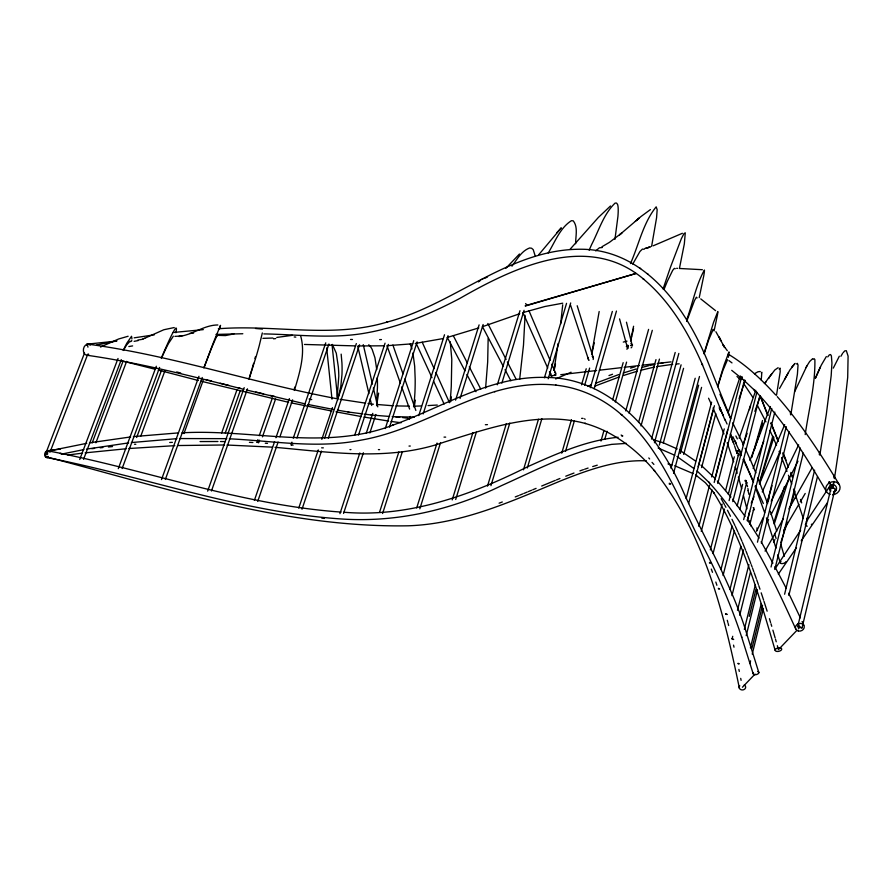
<?xml version="1.0" encoding="UTF-8"?>
<svg xmlns="http://www.w3.org/2000/svg" width="893" height="893" viewBox="0 0 893 893"><rect width="100%" height="100%" fill="white"/><g stroke="black" fill="none" stroke-linecap="round" stroke-linejoin="round"><path stroke-width="1.34" d="M60.333 449.112L46.938 450.798L46.827 452.383M525.062 315.285L523.499 345.033L519.659 379.369M830.736 487.723L833.035 487.678L835.078 488.739L802.014 627.924L797.695 626.629L831.037 488.058M409.016 446.065L410.289 446.042M575.65 243.722C575.516 236.31 578.273 227.045 573.228 220.828L571.42 220.694C560.023 227.894 555.078 241.869 548.235 252.942M833.928 477.744L834.14 475.299M413.917 407.041L414.91 392.887A143.438 51.615 -76.1 0 0 415.178 379.067L414.676 366.23L412.934 352.925M376.6 402.631L377.449 387.517A107.964 54.384 -78.3 0 0 377.304 377.672M562.702 304.792L560.67 324.036M485.602 388.12L487.678 361.978L488.158 338.469M790.405 414.218L790.629 411.963M819.327 454.693L819.573 452.182M829.251 482.432L832.901 488.203L833.415 482.979M131.952 338.86L131.539 336.281L126.906 343.079A48.512 8.193 -71.2 0 0 124.73 347.288L123.256 350.38M47.485 456.848L47.809 457.562L47.898 456.267M378.632 393.11L376.578 405.679M558.103 343.481L553.995 370.338M761.238 380.016L761.852 372.269L761.271 372.861M614.942 239.38L617.911 216.586A91.153 9.064 -75.7 0 0 617.51 204.33L616.505 203.046L615.076 203.102C603.545 214.175 598.846 230.595 591.635 244.537A415.781 38.979 -74.6 0 0 589.157 250.219M414.408 406.014L415.334 400.131M728.409 357.267L729.012 351.887L724.212 364.668A100.407 7.367 -76.4 0 0 721.511 373.33L717.604 386.702M829.162 481.986L832.901 488.203L833.995 481.372M834.43 478.637L842.322 425.548L847.703 377.348L848.093 356.14L846.33 350.715L844.778 350.871L843.438 352.333M131.606 341.171L131.74 340.367M291.352 445.138L291.911 442.147M599.17 311.512L591.579 354.365M819.852 454.95L826.304 414.43L831.171 375.786L831.941 363.083L831.383 355.872L830.546 354.554L829.34 354.878L827.722 356.91M776.519 395.253L780.203 371.756L780.069 368.128L779.12 369.021M805.207 434.578C808.779 409.72 815.365 384.827 814.874 359.622L814.249 358.774L813.311 359.254M737.183 453.722L738.723 453.644L728.32 494.175M790.785 414.944L797.416 374.167L798.029 365.07L797.337 363.351L796.612 363.998M337.13 397.418L338.804 376.076A124.06 111.647 84.4 0 0 338.347 366.978L336.281 353.181L332.341 344.408M651.633 246.267L656.567 217.814L657.159 209.699L656.176 206.841C643.206 222.77 638.774 244.849 630.48 263.58M175.91 332.754C179.727 314.057 161.767 357.1 161.756 357.1M633.583 326.246L630.592 340.88M554.151 370.428L555.491 363.853M262.33 332.944L259.283 345.502A114.371 12.067 -69.3 0 1 256.313 356.073L248.98 379.246M679.394 268.603L684.317 243.99L685.288 232.805L683.893 233.72L681.348 238.699L670.9 266.047A316.892 15.962 -75.1 0 0 663.086 288.986M217.01 336.226L217.178 335.098L212.143 346.607A99.101 2.891 -70.4 0 0 209.453 353.438L204.229 367.045M594.247 342.867L591.691 354.432M699.219 297.648L703.751 275.87A51.046 2.154 -75.6 0 0 704.41 270.043C696.239 284.342 692.477 303.91 686.594 320.163M714.099 330.901L717.459 314.883A30.663 1.206 -75.8 0 0 717.827 311.557L713.552 322.395L704.142 353.137M630.983 339.697L631.831 336.058M632.121 334.808L633.572 328.546M784.612 594.225L814.617 470.153M788.843 595.408L817.463 476.661M750.41 647.849L761.305 603.534M771.05 567.01L800.251 448.074M751.973 648.296L762.522 605.309M749.919 663.532L750.578 660.842M752.23 654.122L763.415 608.434M774.789 569.5L803.254 453.186M744.338 629.353L755.311 585.038M749.249 616.382L755.902 589.514M746.202 635.637L757.476 589.96M737.473 610.287L748.881 564.599M732.059 638.975L732.729 636.285M757.454 542.196L786.253 426.608M739.717 615.244L750.433 572.223M761.394 543.279L789.111 431.654M731.959 595.631L743.456 549.876M749.886 524.314L753.938 508.162M743.668 519.637L771.764 408.425M730.005 589.313L740.855 546.27M747.296 520.719L749.662 511.309M747.463 520.675L774.823 412.075M721.053 569.165L732.026 526.066M737.16 505.873L742.652 484.319M723.051 575.505L734.336 531.034M739.817 509.479L746.66 482.521M713.06 553.571L724.502 509.032M729.112 500.616L756.907 392.161M732.785 501.62L759.843 395.778M710.326 549.921L722.136 504.054M725.607 490.558L734.292 456.825M294.244 389.181L294.79 387.082M701.273 531.38L712.045 489.944M714.824 479.251L727.683 429.801M714.188 482.477L741.737 376.5M717.749 483.437L744.539 380.083M698.828 526.401L709.622 484.988M711.71 476.974L724.245 428.886M698.147 466.659L713.072 410.077M688.603 503.574L714.4 405.735M701.597 467.597L715.784 413.671M686.103 498.584L711.598 402.14M683.681 454.403L701.574 387.372M671.011 468.278L695.2 378.252M673.556 473.29L699.487 376.489M680.343 453.499L698.627 385.173M659.335 445.082L681.091 364.824M663.265 443.151L683.569 368.318M651.488 439.099L675.197 352.478M654.446 442.761L678.836 353.416M640.984 425.95L659.458 359.098M737.931 450.641L737.026 453.231L737.741 450.619M638.573 422.434L655.975 359.622M253.634 363.328L252.217 368.318M625.77 410.914L648.597 329.383M629.141 413.247L652.303 330.321M600.978 441.064L603.981 430.437M612.643 399.863L623.169 362.647M626.942 349.353L628.069 345.368M604.807 439.233L607.061 431.252M615.322 402.006L626.585 362.111M737.026 453.231L737.629 451.099M751.861 457.406L762.488 420.514M759.396 482.544L772.836 436.052M594.169 388.712L616.46 311.065M767.288 502.156L772.032 485.658M590.385 387.707L612.341 311.445M561.742 453.197L571.453 419.688M581.544 384.85L586.21 368.764M565.537 451.4L574.333 420.983M584.658 385.274L589.637 368.083M773.874 522.729L784.422 486.674M251.904 369.356L249.337 377.817M523.477 469.83L538.457 419.241M527.305 467.999L541.861 418.717M749.406 409.697L750.555 405.824M544.417 377.806L566.553 303.33M548.202 378.811L570.683 302.95M790.729 505.538L795.049 491.15M338.146 397.709L340.813 386.468L341.963 374.502A114.951 102.896 83.6 0 0 341.941 363.004L341.159 354.13M487.489 486.138L506.364 423.561M490.949 485.658L509.791 423.048M717.872 386.368L720.908 376.545A98.844 7.278 -76.4 0 1 722.962 370.294L727.561 359.611M501.866 383.142L524.068 310.329M219.589 328.814L220.526 325.342L214.153 340.746A107.484 3.103 -70.4 0 0 210.38 350.569L203.883 367.905M455.698 499.466L476.337 432.201M497.323 384.794L519.972 310.708M452.204 499.913L472.877 432.692M767.824 502.279L769.431 497.033M455.575 400.142L479.106 324.896M460.062 398.49L483.135 324.516M416.696 507.95L437.045 443.051M419.822 508.843L440.562 442.582M704.119 353.985L706.196 347.41A142.902 5.559 -75.6 0 1 708.93 339.206L713.206 329.394A53 2.087 -75.7 0 1 713.25 330.477M774.231 524.068L789.222 477.632M423.159 413.939L448.04 335.679M762.644 423.204L755.947 444.803A209.944 11.073 -75.2 0 0 754.54 449.447M382.606 513.497L402.386 451.601M418.75 415.613L444.513 334.752M780.783 542.665L787.414 522.193M379.492 512.403L398.858 451.925M409.385 419.063L410.222 416.428M389.527 427.167L417.109 341.885M385.263 428.551L413.76 340.624M773.885 437.235L761.483 476.873A310.027 18.34 -75.5 0 0 759.563 483.236M343.559 513.464L363.395 452.762M369.858 432.96L375.897 414.486M358.539 435.014L388.332 344.397M339.943 513.676L359.823 452.952M366.309 433.15L372.783 413.359M354.755 435.114L385.05 343.169M302.001 509.256L321.469 451.088M328.334 438.217L359.566 344.765M728.119 412.644L740.353 375.964M298.753 508.128L318.265 449.938M321.815 439.367L332.464 407.632M324.594 438.351L356.34 343.571M739.058 398.713L745.208 380.373M296.934 438.083L328.925 344.017M293.25 438.229L325.755 342.845M686.684 321.447L694.486 300.561L696.384 297.19L697.109 297.927M795.451 498.149L796.277 495.715M254.405 500.314L274.586 441.644M275.937 437.737L289.388 398.624M257.72 501.431L278.103 442.057M279.922 436.777L292.603 399.841M257.162 442.504L257.887 439.635M259.238 435.728L272.354 397.965M258.59 442.805L259.495 440.204M262.453 436.867L275.535 399.115M739.147 438.206L755.746 390.33M207.645 491.128L244.202 387.651M211.451 490.983L247.473 388.835M743.021 444.971L747.128 433.328M754.875 411.36L760.345 395.845M221.62 433.127L236.891 390.062M225.282 432.96L240.05 391.201M161.499 479.586L198.949 376.31M165.35 479.441L202.242 377.493M183.947 433.551L203.213 380.273M136.651 437.492L161.7 369.802M140.826 436.018L164.87 370.941M118.278 468.68L156.308 366.253M122.129 468.546L159.601 367.436M95.897 442.794L126.639 361.33M294.366 390.453C299.49 373.486 305.64 353.795 300.785 336.404M349.956 449.625L350.949 449.614M79.723 459.482L118.032 358.461M83.562 459.348L121.292 359.645M92.146 442.961L122.955 361.475M749.986 460.453L770.436 406.549M50.008 452.171L87.76 354.175M45.699 453.611L84.522 353.014M753.156 468.501L763.727 441.298M751.225 503.15L753.949 496.776M759.385 484.028L784.701 424.655M762.287 491.931L780.605 450.206M161.309 358.473L165.998 348.382A76.686 8.405 -70.9 0 1 168.531 343.459L173.365 336.17M820.299 367.135L815.376 378.241L821.326 365.058L826.338 356.541M794.591 391.871L806.803 366.097L809.661 361.52L812.675 358.651M833.303 368.117L839.32 356.218M378.409 449.614L379.614 449.637M756.561 531.257L763.281 517.482M771.217 501.196L798.655 444.893M806.066 367.559L806.803 366.097M767.344 522.081L768.594 519.592M771.094 514.614L797.974 461.19M632.735 264.094L639.935 251.513L642.447 249.058L644.154 249.314M123.457 350.447L124.618 348.326A42.752 7.256 -71.1 0 1 126.806 344.743L130.077 341.182A14.444 2.478 -71.3 0 1 130.534 341.483L130.635 341.706M795.15 363.384L789.914 369.948L779.544 388.466M784.545 379.547L788.184 372.917M797.639 626.685L802.059 627.879M765.078 551.115L783.44 518.576M788.876 508.932L811.994 467.943M773.539 541.962L774.923 539.562M840.905 356.296L842.769 353.07M783.563 530.509L798.911 504.232M800.307 501.844L805.196 493.483M775.291 568.484L800.664 530.174M806.044 522.048L829.876 486.071M511.957 266.181C516.98 259.539 521.4 251 529.616 247.975L531.614 248.243L533.233 249.649L535.264 256.146M778.328 574.132L796.478 547.733M801.211 540.845L827.253 502.971M832.778 494.934L835.937 490.346M771.731 373.765L768.438 378.364L774.811 369.992L778.127 367.693M765.614 382.159L765.971 381.724L764.419 383.543L768.873 377.75M791.555 367.403L793.073 365.393M538.914 254.505L561.295 227.86L556.685 232.805M290.995 444.792L293.105 445.172M505.873 268.324L519.458 254.014M570.002 249.348L598.422 217.39L610.488 205.982M742.418 687.253L755.054 674.059M796.902 630.358L778.439 649.635L777.345 645.695M798.364 628.828L799.849 627.277L798.119 623.414M595.72 250.9L599.415 247.796L602.25 247.528M793.777 364.668L794.435 364.065M86.788 443.319L46.693 451.411L46.86 454.459M601.982 246.736L609.406 242.383L621.919 232.894L619.541 234.848L640.895 216.597L650.417 209.587M636.776 220.136L639.466 217.925L635.358 221.274M478.436 281.887L480.601 280.302M754.473 373.754L757.844 371.823L760.267 371.488M256.983 442.236L258.524 442.47M481.952 279.364L483.258 278.638M581.589 418.359L583.062 418.393M485.011 278.192L487.533 276.897M555.658 378.978L571.073 372.225M144.42 338.402L163.821 329.751L174.235 327.552M100.496 347.031L118.669 338.972L128.134 336.248M653.185 245.809L682.386 233.285M532.753 489.766L536.09 488.371M528.332 491.608L531.648 490.224M541.683 486.026L555.312 480.378M523.945 493.416L527.238 492.054M519.581 495.191L522.851 493.862M556.473 479.909L559.933 478.503M515.239 496.943L518.498 495.637M588.688 385.988L590.987 385.084L587.549 386.446M142.59 339.117L144.778 338.257M595.598 383.253L618.771 374.569M595.062 386.044L618.882 377.092M565.76 476.203L573.987 473.044M499.087 503.183L502.312 501.978M608.981 375.551L612.542 374.245M482.655 326.626L519.759 313.711M579.892 470.901L583.419 469.64M584.58 469.249L588.085 468.055M645.728 248.31L650.64 246.769M478.793 327.921L447.248 337.465M623.292 373.006L636.318 368.943M623.571 375.462L637.01 371.287M546.069 377.449C490.67 375.473 442.649 407.409 392.239 425.358L393.344 424.99C325.119 451.255 252.351 428.83 182.027 432.826M592.706 466.559L597.261 465.175M648.151 247.618L649.691 247.149L644.791 248.544M630.547 368.117L635.035 366.777M523.666 312.394L544.953 306.489L562.746 303.196M525.285 306.042L636.084 273.448L525.341 305.719M233.966 333.882L225.438 335.589L218.506 335.377M640.839 370.26L654.256 367.09M641.821 367.436L648.463 365.784M623.281 342.086L626.998 341.148M626.306 346.573L628.393 346.06M138.214 340.557L134.129 341.338M630.491 345.546L632.579 345.066M649.747 365.505L654.792 364.422M61.26 454.18L83.819 449.603M96.522 345.055L116.961 340.892M443.285 338.536L415.267 343.437M276.774 337.431L292.391 335.321M89.479 442.839L130.635 436.945M86.498 449.123L128.625 442.895M656.656 366.643L672.742 364.333M660.842 363.295L663.186 362.904M137.835 340.054L142.947 339.24M134.162 337.833L154.299 334.83M554.531 374.96L554.486 374.39M273.571 338.849L275.747 338.536M412.666 343.783L386.892 345.714M67.801 455.017L82.48 453.153M173.309 332.486L203.325 329.629M272.912 338.045L262.91 338.335M133.403 436.61L177.886 432.938M131.371 442.56L176.859 438.664M551.093 375.808L555.223 375.328M560.748 374.692L596.602 370.517M599.359 370.204L621.428 367.637M624.185 367.313L639.355 365.55M642.123 365.226L654.536 363.786M657.293 363.462L671.078 361.866M618.112 437.269C586.176 440.372 556.417 453.811 527.484 466.805C470.566 495.28 408.559 517.795 343.783 512.214M85.136 452.863L126.159 448.755M86.956 344.185L116.157 341.115M91.823 448.699L94.591 448.398M100.128 447.817L102.885 447.527M108.399 446.98L112.529 446.578M189.651 333.469L193.58 333.134M128.793 448.532L174.805 445.652M649.624 458.935L648.798 457.953M421.485 405.947L413.504 406.203M428.071 405.567L437.291 405.042M169.715 442.47L172.394 442.359M676.514 363.942L679.182 363.831M177.573 445.54L224.467 444.982M218.35 328.769C274.698 324.326 332.464 338.793 387.629 321.904L386.58 322.206C454.861 304.569 510.785 247.238 584.134 249.292C646.521 251.435 686.46 309.491 707.859 361.821L730.675 418.493L730.362 417.812M215.972 334.429L242.818 333.736M46.905 450.798L47.686 454.001M255.51 328.479L262.453 329.07M626.428 443.397L611.649 444.368L598.098 446.913C564.186 455.218 533.043 471.504 501.364 485.692C452.104 509.814 397.296 522.584 342.32 519.034C241.077 512.459 145.112 476.639 46.112 457.372M384.314 345.792L358.272 345.971M179.605 438.552L226.811 438.653M379.625 339.608L381.434 339.574M200.065 441.555L217.937 441.51M414.352 417.087L392.194 416.651M220.448 441.522L225.416 441.589M217.87 324.974C203.939 324.985 192.464 335.009 178.79 336.482L181.859 336.047L174.905 336.36M395.867 405.913L409.429 406.136M227.045 445.027L272.298 447.136M350.536 339.463L352.467 339.496M355.537 345.904L304.446 344.452M646.342 460.833C616.817 459.571 588.476 469.841 561.451 480.557C512.214 500.928 462.474 524.001 408.235 525.798C284.197 527.953 165.004 487.723 46.324 456.836M702.378 269.708L680.209 268.514M263.815 333.893C298.229 334.54 332.977 339.173 367.135 332.765C399.897 326.838 430.85 313.711 460.163 298.24C513.877 267.409 588.308 231.934 643.864 279.353L643.072 278.739C670.409 301.354 688.548 332.966 702.579 365.092L702.188 364.21L724.971 420.123M676.66 268.313L677.541 268.358M249.426 442.336L252.886 442.504M229.378 438.798C273.158 440.93 317.45 448.933 361.029 440.137C408.391 431.978 449.469 405.121 495.102 391.525L494.555 391.681C513.575 385.977 535.153 382.762 556.138 385.173L555.591 385.129C580.283 387.618 603.568 398.702 622.008 415.167L621.182 414.43C657.404 445.763 675.945 490.737 696.027 532.954C714.188 566.396 729.849 601.19 741.748 637.368L741.581 636.832L753.112 673.556M265.277 443.218L267.487 443.363M545.712 377.426C611.783 377.75 658.342 435.315 682.899 490.737C704.175 538.959 732.059 584.245 747.128 635.146L758.849 672.63M371.164 415.011L389.527 416.451M621.908 436.164L622.789 435.94L621.115 435.036M376.533 404.44L393.132 405.779M275.022 447.326C331.258 452.293 389.56 461.447 444.245 442.08C489.52 427.981 537.82 410.601 585.518 423.505L584.792 423.327C612.665 431.051 636.419 449.179 654.759 471.113L654.044 470.243C703.595 532.418 723.687 611.839 739.382 688.235M341.07 512.08C240.831 505.036 145.816 469.405 47.619 450.786M401.113 422.769L391.145 421.44M399.785 417.221L395.722 416.718L396.403 416.819M402.497 417.556L407.911 418.237M337.431 410.155L348.906 412.108M746.113 481.294L745.175 481.104M348.002 411.997L362.603 413.894M364.344 414.118L372.18 415.133M365.349 403.134L340.099 399.294M368.039 403.502L373.408 404.216M321.726 518.074L324.371 518.431M88.083 344.173C172.639 355.503 253.802 383.231 337.487 398.825M388.589 421.061L363.998 417.064M87.179 355.28C140.123 362.859 191.973 376.288 243.767 389.326M333.469 409.463L307.929 404.473M361.341 416.573L335.98 411.84M669.27 484.084L670.676 484.006L669.27 483.236M709.433 563.003L710.638 562.992L709.511 562.378M331.939 411.07L291.185 402.877M60.132 453.331L61.048 453.521M718.441 588.922L719.635 588.945L718.374 588.32M732.684 639.377L733.689 639.444L731.747 638.64M305.216 403.904L246.401 389.984M309.123 399.037L311.735 399.584M288.595 402.319L200.947 381.177M270.155 395.387L274.553 396.392M738.076 663.733L739.237 663.845L738.065 663.298M259.126 392.831L263.547 393.869M745.186 480.278L746.247 480.601M255.8 392.038L258.021 392.574M237.996 387.718L240.228 388.265M120.633 360.526L155.516 369.367M229.066 385.486L220.158 383.231M209.062 380.385L211.284 380.954M205.758 379.525L207.957 380.094M158.195 370.059L198.302 380.496M176.669 371.968L180.687 373.006M445.685 437.124L444.022 437.112M725.574 614.272L727.226 614.451L725.551 613.714M667.986 463.902L672.005 465.007M737.171 452.818L738.69 453.555M653.821 439.903L662.885 442.627L677.218 448.945M658.141 447.996L674.795 455.285M135.814 444.279L134.497 444.256M323.333 447.862L321.647 447.828M487.466 424.644L485.368 424.711M674.673 465.744L693.158 473.591M753.201 507.615L753.77 507.894M584.457 418.839L585.183 419.275M715.594 310.686L700.759 298.898M696.652 475.567L695.692 474.998L705.414 482.767L714.076 493.048L713.574 492.311C743.501 540.678 759.262 596.301 775.191 650.439M679.517 450.105L695.625 461.101M676.972 456.513L693.839 468.49M728.163 354.108C746.168 364.936 761.573 379.469 775.649 394.94M728.934 360.582L731.992 362.904M639.913 268.023L640.683 268.614M647.224 273.537L648.017 274.151M731.713 370.327L743.255 379.637L755.311 391.022L753.77 389.381C782.982 419.61 805.486 455.452 826.471 491.663M736.982 376.444L739.951 379.246M700.983 465.13L714.735 478.146M696.998 470.912L709.634 483.024L708.707 482.086C747.508 524.604 772.244 577.458 795.909 629.342M727.315 350.659L723.81 346.082L722.884 344.486L724.658 347.477L715.896 331.727M368.753 344.754L369.68 345.703A34.503 16.822 -79.4 0 1 372.214 349.554L374.937 357.725L376.746 369.568M652.046 462.362L653.899 464.427M717.325 481.048L730.943 497.021M675.32 268.715L674.327 268.391L672.652 270.4L667.473 281.005A270.903 14.277 -75.1 0 0 664.079 289.343M777.234 396.626C801.043 423.673 820.812 453.923 839.342 484.743M743.445 383.253L752.609 396.994M732.595 499.154L745.086 516.377M747.318 519.626L759.039 538.144M829.128 481.785L832.901 488.203M721.164 498.685L724.368 504.378M745.342 480.724L746.604 483.381M761.149 541.683L772.925 563.159M774.89 566.742L786.286 588.387M757.387 405.422L765.937 421.864M724.882 505.36L725.931 507.313M447.449 337.677L464.963 370.829M466.905 374.524L475.98 391.714M482.41 326.57L503.105 365.996M505.047 369.691L510.874 380.786M453.41 335.902L467.374 363.083M469.283 366.789L480.713 389.035M727.471 510.271L730.496 516.266M487.824 323.489L506.097 359.499M507.358 361.978L516.176 379.369M735.877 435.985L737.328 438.876M735.073 440.908L736.189 443.151M788.686 593.242L800.351 617.811M719.267 337.297L720.919 340.713L719.178 337.108M743.501 444.803L732.684 422.847M731.981 519.302L734.917 525.452M745.119 448.219L750.488 460.107M739.46 449.871L740.52 452.115M802.081 621.517L803.8 625.223M735.397 526.49L737.785 531.715M708.562 398.222L711.364 404.317M713.06 407.978L723.989 433.942M416.372 343.772L431.989 377.672M433.719 381.434L444.122 404.038M769.911 430.437L776.542 445.283M719.602 407.643L723.051 415.212M724.77 418.996L727.069 424.041M732.829 436.644L741.458 455.564M743.177 459.348L753.536 482.041M755.266 485.825L763.314 503.485M719.959 394.226L730.295 417.957M743.601 458.913L745.13 462.306M422.21 342.186L434.132 368.664M435.84 372.437L449.48 402.698M522.907 312.528L547.71 368.083M549.407 371.868L551.093 375.652M738.254 532.775L739.192 534.885M722.627 414.787L722.95 415.513M719.423 407.241L721.008 410.88M739.661 535.956L741.971 541.314M750.299 459.649L755.88 472.944M745.622 463.445L748.546 470.265M528.935 310.664L550.155 360.348M551.785 364.177L555.591 373.084M719.267 408.034L720.316 410.523M749.037 471.392L753.234 481.863M742.429 542.408L745.577 550.077M779.076 451.4L780.091 453.845M781.598 457.517L786.979 471.404M410.222 344.039L411.986 348.917M767.935 415.223L760.166 395.923L767.824 415.401M771.05 422.936L778.294 440.941M783.474 453.8L786.063 460.23M755.188 486.718L764.665 512.66M757.833 477.833L767.612 503.574M770.905 423.159L778.093 441.254M782.715 452.896L788.363 467.117M790.93 473.58L792.471 477.465M746.023 551.182L747.341 554.52M747.787 555.636L750.823 563.55M788.43 475.232L791.723 484.118M790.841 472.419L792.08 475.712M751.247 564.689L752.096 566.977M730.574 434.724L734.213 444.926M752.531 568.115L753.792 571.576M754.217 572.737L756.304 578.575M711.319 569.075L712.491 572.324M387.249 346.417L400.298 382.974M401.694 386.892L409.608 409.083M756.717 579.747L758.358 584.469M392.887 345.033L402.989 373.821M404.83 379.056L415.848 410.456M793.464 489.13L803.332 518.509M727.192 442.749L733.678 461.748M758.771 585.652L759.988 589.235M800.519 499.433L801.691 502.904M766.44 517.907L775.984 548.157M770.291 511.321L776.787 531.145M734.615 446.065L736.58 451.925M761.204 592.829L763.593 600.107M715.829 582.046L716.889 585.283M570.538 305.116L588.565 359.723M730.374 434.143L732.919 442.046M763.984 601.335L767.132 611.192M806.725 518.208L807.484 520.597M774.566 533.523L776.095 538.457M577.191 305.741L593.376 358.126M735.24 466.86L737.194 473.257M738.366 477.085L741.67 488.94M769.442 618.693L770.592 622.488M770.972 623.76L771.742 626.294M772.88 630.134L775.124 637.87M720.305 409.217L720.941 411.427M777.892 554.754L780.169 562.657M780.873 544.395L784.311 556.328M775.504 639.176L776.24 641.777M619.563 318.913L626.986 346.071M727.282 620.289L727.84 622.376M743.456 495.626L746.905 508.943M728.119 623.426L728.666 625.513M747.988 490.536L749.015 494.499M747.106 484.977L747.541 486.696M626.462 322.194L632.177 345.446M731.066 435.181L732.059 439.412M357.747 346.283L368.921 393.623M370.171 398.903L371.722 405.489M733.533 645.137L734.013 647.179M363.261 344.665L372.459 384.113M373.386 388.075L377.761 406.862M749.64 520.742L750.857 525.988M756.884 527.942L757.409 530.375M738.891 669.415L739.304 671.413M740.71 678.367L741.101 680.354M747.921 488.527L748.256 490.436M450.228 341.74L451.791 359.366L451.289 386.156A209.308 60.166 -75.1 0 1 450.184 401.002M332.051 344.62L337.777 399.897M326.682 347.89L331.995 399.149M294.21 336.996A2.802 1.652 2.5 0 1 295.806 337.141M554.698 372.18A2.59 2.534 -21 0 1 555.87 373.81M555.892 374.792A2.59 2.534 -21 0 1 555.669 375.451M551.785 376.422A2.59 2.534 -21 0 1 551.405 376.076M550.97 375.417A2.59 2.534 -21 0 1 550.925 373.508M525.609 303.564A3.204 3.092 -24.3 0 1 526.468 304.881M592.148 356.251A2.59 2.545 -14 0 1 593.142 359.522M589.067 360.325A2.59 2.545 -14 0 1 588.387 357.568M630.916 343.548A2.612 2.579 -10.1 0 1 632.188 345.948M631.82 347.076A2.612 2.579 -10.1 0 1 631.117 347.835M628.46 348.091A2.612 2.579 -10.1 0 1 627.053 345.111M739.426 454.805A2.913 2.355 19.2 0 1 738.087 455.586M736.234 450.842A2.913 2.355 19.2 0 1 737.071 450.842M747.095 482.89A2.869 2.567 21.4 0 1 746.057 483.303M754.44 509.546A2.824 2.612 24.4 0 1 753.268 510.249M830.836 491.005A3.717 3.472 26.6 0 1 830.546 485.39A3.717 3.472 26.6 0 1 836.239 486.919A3.717 3.472 26.6 0 1 833.47 491.708M88.586 354.075A5.581 0.692 83.1 0 1 88.061 355.023M86.699 345.078A5.581 0.692 83.1 0 1 87.949 347.154M830.155 494.421A7.323 6.363 -22.3 0 1 827.833 484.062A7.323 6.363 -22.3 0 1 839.554 485.145A7.323 6.363 -22.3 0 1 832.868 494.677M88.474 355.046A5.581 4.208 -81.2 0 1 83.484 348.906A5.581 4.208 -81.2 0 1 90.249 345.089M255.398 356.798A110.185 11.687 -69.3 0 1 254.918 358.595M451.367 396.939A282.4 85.817 -75.3 0 1 450.585 401.861M741.514 379.492A17.57 1.842 -73.6 0 1 742.451 377.259M47.909 457.372A3.438 2.634 -74.8 0 1 44.84 455.843A3.438 2.634 -74.8 0 1 45.945 451.545A3.438 2.634 -74.8 0 1 49.383 451.624M744.26 684.998A3.237 2.69 -4 0 1 745.075 688.737A3.237 2.69 -4 0 1 740.576 689.508A3.237 2.69 -4 0 1 739.772 685.768M128.838 346.551A948.12 779.823 -51.7 0 1 132.622 345.904M811.748 524.091A3.293 1.875 -14.7 0 1 811.38 524.693M807.261 526.167A3.293 1.875 -14.7 0 1 806.747 522.952M785.829 561.641A2.891 1.317 -13.2 0 1 785.36 562.467M784.78 562.88A2.891 1.317 -13.2 0 1 780.884 563.438A2.891 1.317 -13.2 0 1 781.018 561.563M757.599 671.525A2.936 1.529 -13.5 0 1 758.403 673.512A2.936 1.529 -13.5 0 1 754.518 674.695A2.936 1.529 -13.5 0 1 753.458 672.786M47.429 456.747A2.869 1.585 -72.7 0 1 45.744 454.057A2.869 1.585 -72.7 0 1 48.624 451.713M798.364 631.016A4.476 3.795 -17.1 0 0 804.202 626.227A4.476 3.795 -17.1 0 0 796.98 624.575A4.476 3.795 -17.1 0 0 798.364 631.016M776.988 651.455A3.349 1.741 -12.6 0 0 781.721 648.988A3.349 1.741 -12.6 0 0 776.609 648.452A3.349 1.741 -12.6 0 0 776.988 651.455"/></g></svg>
